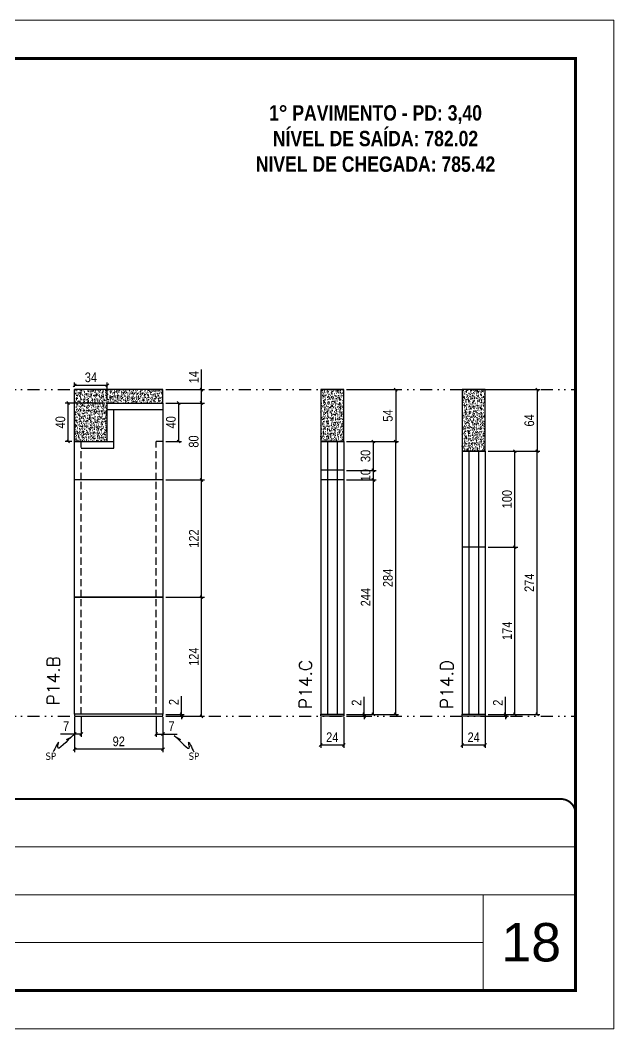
# Model space of a CAD drawing. Header units: millimetres. Extents: x 169816 to 178745, y 96537 to 113647.
# Drawn here: x 172281 to 172900, y 106874 to 107924 of the extents above; entities that cross this region are included whole.
import ezdxf

# ---------------------------------------------------------------- set-up
doc = ezdxf.new("R2010")
doc.units = ezdxf.units.MM
for name, pattern in [('CONTINUO', [0]), ('DASHED', [0.75, 0.5, -0.25]), ('DIVIDE2', [0.625, 0.25, -0.125, 0, -0.125, 0, -0.125]), ('HIDDEN', [0.375, 0.25, -0.125])]:
    doc.linetypes.add(name, pattern=pattern)
for name, color, linetype, lineweight in [('CARIMBO', 255, 'Continuous', 9), ('Folhas', 255, 'Continuous', 9), ('SARRAFO DE PRESSAO', 251, 'DASHED', 9), ('Texto Seção', 7, 'Continuous', 15)]:
    doc.layers.add(name, color=color, linetype=linetype, lineweight=lineweight)
for name, color, linetype in [('COTA', 241, 'Continuous'), ('NOMENCLATURA', 7, 'Continuous'), ('Nível', 160, 'Continuous'), ('Painéis', 200, 'Continuous'), ('SARR_2.2x7', 40, 'Continuous'), ('Sarrafo de Pressão', 42, 'HIDDEN'), ('texto', 7, 'Continuous')]:
    doc.layers.add(name, color=color, linetype=linetype)
doc.styles.add('ARIAL', font='arial.ttf')
doc.styles.add('COTA TECNICA', font='techl___.ttf', dxfattribs={"height": 10})
doc.styles.add('COTA TECNICA-50', font='techl___.ttf', dxfattribs={"height": 10})
doc.styles.add('REGUA-120', font='ROMANS.shx', dxfattribs={"height": 15})
doc.styles.add('ROMANC', font='techb___.ttf', dxfattribs={"height": 2.5})
doc.styles.get("Standard").update_dxf_attribs({"font": 'arial.ttf'})
doc.dimstyles.new('COTA PAINEL-50', dxfattribs={"dimtxt": 10, "dimasz": 3, "dimexe": 3, "dimexo": 3, "dimgap": 3, "dimtad": 1, "dimdec": 1, "dimzin": 12, "dimdsep": 46, "dimtxsty": 'COTA TECNICA-50', "dimblk1": 'OBLIQUE', "dimblk2": 'OBLIQUE', "dimsah": 1, "dimcen": 0.9, "dimclrd": 4, "dimclre": 4, "dimclrt": 240, "dimadec": 1, "dimazin": 3, "dimtfac": 1, "dimtdec": 1, "dimtmove": 0, "dimatfit": 3, "dimfxl": 1, "dimtolj": 1, "dimtzin": 12, "dimarcsym": 0})
doc.dimstyles.new('PAINEL', dxfattribs={"dimtxt": 10, "dimasz": 3, "dimexe": 3, "dimexo": 3, "dimgap": 3, "dimtad": 1, "dimdec": 1, "dimzin": 12, "dimdsep": 46, "dimtxsty": 'COTA TECNICA', "dimblk1": 'OBLIQUE', "dimblk2": 'OBLIQUE', "dimsah": 1, "dimcen": 0.9, "dimclrd": 4, "dimclre": 4, "dimclrt": 240, "dimadec": 1, "dimazin": 3, "dimtfac": 1, "dimtdec": 1, "dimtmove": 0, "dimatfit": 3, "dimfxl": 1, "dimtolj": 1, "dimtzin": 12, "dimarcsym": 0})
doc.dimstyles.get("Standard").update_dxf_attribs({"dimtxt": 0.18, "dimasz": 0.18, "dimexe": 0.18, "dimexo": 0.0625, "dimgap": 0.09, "dimtad": 0, "dimtih": 1, "dimtoh": 1, "dimdec": 4, "dimzin": 0, "dimdsep": 46, "dimtxsty": 'Standard', "dimcen": 0.09, "dimadec": 0, "dimazin": 0, "dimtfac": 1, "dimtdec": 4, "dimtofl": 0, "dimtmove": 0, "dimatfit": 3, "dimfxl": 1, "dimtolj": 1, "dimtzin": 0, "dimarcsym": 0})

# ---------------------------------------------------------------- blocks, each defined once
blk = doc.blocks.new('9999999999')
at = {"color": 30, "linetype": 'CONTINUO'}
for p, q in [((98564.6, 34379.6), (99584, 34379.6)), ((98564.6, 34329.8), (99488, 34329.8)), ((99584, 34329.8), (99488, 34329.8)), ((99488, 34329.8), (99488, 34230.2)), ((98564.6, 34280), (99488, 34280))]:
    blk.add_line(p, q, dxfattribs=at)
at = {"color": 30, "linetype": 'CONTINUO', "const_width": 2}
blk.add_lwpolyline([(99584, 34230.2), (99584, 34414.4, 0.414214), (99569, 34429.4), (98229, 34429.4, 0.414214), (98214, 34414.4), (98214, 34245.2, 0.414214), (98229, 34230.2), (99584, 34230.2)], format="xyb", dxfattribs=at)
at = {"layer": 'Folhas'}
blk.add_lwpolyline([(98139, 34190.2), (99624, 34190.2), (99624, 35240.2), (98139, 35240.2)], close=True, dxfattribs=at)
at = {"layer": 'Folhas', "color": 30, "const_width": 3}
blk.add_lwpolyline([(98214, 34230.2), (99584, 34230.2), (99584, 35200.2), (98214, 35200.2)], close=True, dxfattribs=at)
blk = doc.blocks.new('_Oblique')
at = {"color": 0, "linetype": 'ByBlock', "lineweight": -2}
blk.add_line((-0.5, -0.5), (0.5, 0.5), dxfattribs=at)
blk = doc.blocks.new('*D746')
at = {"layer": 'COTA', "color": 4, "lineweight": -2, "transparency": 16777216}
for p, q in [((172594.2, 107198.6), (172594.2, 107166.7)), ((172618.2, 107198.6), (172618.2, 107166.7)), ((172594.2, 107169.7), (172618.2, 107169.7))]:
    blk.add_line(p, q, dxfattribs=at)
at = {"layer": 'Defpoints', "color": 0, "transparency": 16777216}
for p in [(172594.2, 107201.6), (172618.2, 107201.6), (172618.2, 107169.7)]:
    blk.add_point(p, dxfattribs=at)
at = {"layer": 'COTA', "color": 4, "lineweight": -2, "transparency": 16777216, "xscale": 3, "yscale": 3, "zscale": 3, "rotation": 180}
blk.add_blockref('_Oblique', (172594.2, 107169.7), dxfattribs=at)
at = {"layer": 'COTA', "color": 4, "lineweight": -2, "transparency": 16777216, "xscale": 3, "yscale": 3, "zscale": 3}
blk.add_blockref('_Oblique', (172618.2, 107169.7), dxfattribs=at)
at = {"layer": 'COTA', "color": 240, "transparency": 16777216, "insert": (172606.2, 107177.8), "char_height": 10, "attachment_point": 5, "style": 'COTA TECNICA'}
blk.add_mtext('\\A1;24', dxfattribs=at)
blk = doc.blocks.new('*D747')
at = {"layer": 'COTA', "color": 4, "lineweight": -2, "transparency": 16777216}
for p, q in [((172639.4, 107201.6), (172639.4, 107219.7)), ((172621.2, 107201.6), (172642.4, 107201.6)), ((172621.2, 107199.6), (172642.4, 107199.6)), ((172639.4, 107199.6), (172639.4, 107201.6)), ((172639.4, 107199.6), (172639.4, 107196.6))]:
    blk.add_line(p, q, dxfattribs=at)
at = {"layer": 'Defpoints', "color": 0, "transparency": 16777216}
for p in [(172618.2, 107201.6), (172618.2, 107199.6), (172639.4, 107201.6)]:
    blk.add_point(p, dxfattribs=at)
at = {"layer": 'COTA', "color": 4, "lineweight": -2, "transparency": 16777216, "xscale": 3, "yscale": 3, "zscale": 3}
for p, rotation in [((172639.4, 107201.6), 270), ((172639.4, 107199.6), 90)]:
    blk.add_blockref('_Oblique', p, dxfattribs=dict(at, rotation=rotation))
at = {"layer": 'COTA', "color": 240, "transparency": 16777216, "insert": (172631.4, 107213.7), "char_height": 10, "attachment_point": 5, "rotation": 90, "style": 'COTA TECNICA-50'}
blk.add_mtext('\\A1;2', dxfattribs=at)
blk = doc.blocks.new('*D1028')
at = {"layer": 'COTA', "color": 4, "linetype": 'ByBlock', "lineweight": -2, "transparency": 16777216}
for p, q in [((172621.2, 107539.6), (172675.3, 107539.6)), ((172672.3, 107539.6), (172672.3, 107485.6)), ((172621.2, 107485.6), (172675.3, 107485.6))]:
    blk.add_line(p, q, dxfattribs=at)
at = {"layer": 'Defpoints', "color": 0, "linetype": 'ByBlock', "transparency": 16777216}
for p in [(172618.2, 107539.6), (172618.2, 107485.6), (172672.3, 107485.6)]:
    blk.add_point(p, dxfattribs=at)
at = {"layer": 'COTA', "color": 4, "linetype": 'ByBlock', "lineweight": -2, "transparency": 16777216, "xscale": 3, "yscale": 3, "zscale": 3}
for p, rotation in [((172672.3, 107539.6), 90), ((172672.3, 107485.6), 270)]:
    blk.add_blockref('_Oblique', p, dxfattribs=dict(at, rotation=rotation))
at = {"layer": 'COTA', "color": 240, "linetype": 'ByBlock', "transparency": 16777216, "insert": (172664.2, 107512.6), "char_height": 10, "attachment_point": 5, "rotation": 90, "style": 'COTA TECNICA'}
blk.add_mtext('\\A1;54', dxfattribs=at)
blk = doc.blocks.new('*D748')
at = {"layer": 'COTA', "color": 4, "lineweight": -2, "transparency": 16777216}
for p, q in [((172621.2, 107455.6), (172652.1, 107455.6)), ((172649.1, 107445.6), (172649.1, 107455.6)), ((172621.2, 107445.6), (172652.1, 107445.6))]:
    blk.add_line(p, q, dxfattribs=at)
at = {"layer": 'Defpoints', "color": 0, "transparency": 16777216}
for p in [(172618.2, 107455.6), (172649.1, 107455.6), (172618.2, 107445.6)]:
    blk.add_point(p, dxfattribs=at)
at = {"layer": 'COTA', "color": 4, "lineweight": -2, "transparency": 16777216, "xscale": 3, "yscale": 3, "zscale": 3}
for p, rotation in [((172649.1, 107455.6), 90), ((172649.1, 107445.6), 270)]:
    blk.add_blockref('_Oblique', p, dxfattribs=dict(at, rotation=rotation))
at = {"layer": 'COTA', "color": 240, "transparency": 16777216, "insert": (172641, 107450.6), "char_height": 10, "attachment_point": 5, "rotation": 90, "style": 'COTA TECNICA-50'}
blk.add_mtext('\\A1;10', dxfattribs=at)
blk = doc.blocks.new('*D1029')
at = {"layer": 'COTA', "color": 4, "lineweight": -2, "transparency": 16777216}
for p, q in [((172621.2, 107445.6), (172652.1, 107445.6)), ((172649.1, 107201.6), (172649.1, 107445.6)), ((172621.2, 107201.6), (172652.1, 107201.6))]:
    blk.add_line(p, q, dxfattribs=at)
at = {"layer": 'Defpoints', "color": 0, "transparency": 16777216}
for p in [(172618.2, 107445.6), (172649.1, 107445.6), (172618.2, 107201.6)]:
    blk.add_point(p, dxfattribs=at)
at = {"layer": 'COTA', "color": 4, "lineweight": -2, "transparency": 16777216, "xscale": 3, "yscale": 3, "zscale": 3}
for p, rotation in [((172649.1, 107445.6), 90), ((172649.1, 107201.6), 270)]:
    blk.add_blockref('_Oblique', p, dxfattribs=dict(at, rotation=rotation))
at = {"layer": 'COTA', "color": 240, "transparency": 16777216, "insert": (172641, 107323.6), "char_height": 10, "attachment_point": 5, "rotation": 90, "style": 'COTA TECNICA'}
blk.add_mtext('\\A1;244', dxfattribs=at)
blk = doc.blocks.new('*D749')
at = {"layer": 'COTA', "color": 4, "lineweight": -2, "transparency": 16777216}
for p, q in [((172337.8, 107198.6), (172337.8, 107162.3)), ((172429.8, 107198.6), (172429.8, 107162.3)), ((172429.8, 107165.3), (172337.8, 107165.3))]:
    blk.add_line(p, q, dxfattribs=at)
at = {"layer": 'Defpoints', "color": 0, "transparency": 16777216}
for p in [(172337.8, 107201.6), (172429.8, 107201.6), (172337.8, 107165.3)]:
    blk.add_point(p, dxfattribs=at)
at = {"layer": 'COTA', "color": 4, "lineweight": -2, "transparency": 16777216, "xscale": 3, "yscale": 3, "zscale": 3, "rotation": 180}
blk.add_blockref('_Oblique', (172337.8, 107165.3), dxfattribs=at)
at = {"layer": 'COTA', "color": 4, "lineweight": -2, "transparency": 16777216, "xscale": 3, "yscale": 3, "zscale": 3}
blk.add_blockref('_Oblique', (172429.8, 107165.3), dxfattribs=at)
at = {"layer": 'COTA', "color": 240, "transparency": 16777216, "insert": (172383.8, 107173.4), "char_height": 10, "attachment_point": 5, "style": 'COTA TECNICA'}
blk.add_mtext('\\A1;92', dxfattribs=at)
blk = doc.blocks.new('*D750')
at = {"layer": 'COTA', "color": 4, "lineweight": -2, "transparency": 16777216}
for p, q in [((172422.8, 107198.6), (172422.8, 107178.1)), ((172429.8, 107196.6), (172429.8, 107178.1)), ((172422.8, 107181.1), (172429.8, 107181.1)), ((172429.8, 107181.1), (172444.5, 107181.1))]:
    blk.add_line(p, q, dxfattribs=at)
at = {"layer": 'Defpoints', "color": 0, "transparency": 16777216}
for p in [(172422.8, 107201.6), (172429.8, 107199.6), (172429.8, 107181.1)]:
    blk.add_point(p, dxfattribs=at)
at = {"layer": 'COTA', "color": 4, "lineweight": -2, "transparency": 16777216, "xscale": 3, "yscale": 3, "zscale": 3, "rotation": 180}
blk.add_blockref('_Oblique', (172422.8, 107181.1), dxfattribs=at)
at = {"layer": 'COTA', "color": 4, "lineweight": -2, "transparency": 16777216, "xscale": 3, "yscale": 3, "zscale": 3}
blk.add_blockref('_Oblique', (172429.8, 107181.1), dxfattribs=at)
at = {"layer": 'COTA', "color": 240, "transparency": 16777216, "insert": (172438.7, 107189.2), "char_height": 10, "attachment_point": 5, "style": 'COTA TECNICA-50'}
blk.add_mtext('\\A1;7', dxfattribs=at)
blk = doc.blocks.new('*D751')
at = {"layer": 'COTA', "color": 4, "lineweight": -2, "transparency": 16777216}
for p, q in [((172337.8, 107196.6), (172337.8, 107178.1)), ((172344.8, 107198.6), (172344.8, 107178.1)), ((172337.8, 107181.1), (172323.1, 107181.1)), ((172344.8, 107181.1), (172337.8, 107181.1))]:
    blk.add_line(p, q, dxfattribs=at)
at = {"layer": 'Defpoints', "color": 0, "transparency": 16777216}
for p in [(172337.8, 107199.6), (172344.8, 107201.6), (172337.8, 107181.1)]:
    blk.add_point(p, dxfattribs=at)
at = {"layer": 'COTA', "color": 4, "lineweight": -2, "transparency": 16777216, "xscale": 3, "yscale": 3, "zscale": 3, "rotation": 180}
blk.add_blockref('_Oblique', (172337.8, 107181.1), dxfattribs=at)
at = {"layer": 'COTA', "color": 4, "lineweight": -2, "transparency": 16777216, "xscale": 3, "yscale": 3, "zscale": 3}
blk.add_blockref('_Oblique', (172344.8, 107181.1), dxfattribs=at)
at = {"layer": 'COTA', "color": 240, "transparency": 16777216, "insert": (172328.9, 107189.2), "char_height": 10, "attachment_point": 5, "style": 'COTA TECNICA-50'}
blk.add_mtext('\\A1;7', dxfattribs=at)
blk = doc.blocks.new('*D752')
at = {"layer": 'COTA', "color": 4, "linetype": 'ByBlock', "lineweight": -2, "transparency": 16777216}
for p, q in [((172432.8, 107323.6), (172473, 107323.6)), ((172470, 107199.6), (172470, 107323.6)), ((172432.8, 107199.6), (172473, 107199.6))]:
    blk.add_line(p, q, dxfattribs=at)
at = {"layer": 'Defpoints', "color": 0, "linetype": 'ByBlock', "transparency": 16777216}
for p in [(172429.8, 107323.6), (172470, 107323.6), (172429.8, 107199.6)]:
    blk.add_point(p, dxfattribs=at)
at = {"layer": 'COTA', "color": 4, "linetype": 'ByBlock', "lineweight": -2, "transparency": 16777216, "xscale": 3, "yscale": 3, "zscale": 3}
for p, rotation in [((172470, 107323.6), 90), ((172470, 107199.6), 270)]:
    blk.add_blockref('_Oblique', p, dxfattribs=dict(at, rotation=rotation))
at = {"layer": 'COTA', "color": 240, "linetype": 'ByBlock', "transparency": 16777216, "insert": (172462, 107261.6), "char_height": 10, "attachment_point": 5, "rotation": 90, "style": 'COTA TECNICA'}
blk.add_mtext('\\A1;124', dxfattribs=at)
blk = doc.blocks.new('*D753')
at = {"layer": 'COTA', "color": 4, "lineweight": -2, "transparency": 16777216}
for p, q in [((172449.1, 107201.6), (172449.1, 107220.4)), ((172432.8, 107201.6), (172452.1, 107201.6)), ((172432.8, 107199.6), (172452.1, 107199.6)), ((172449.1, 107199.6), (172449.1, 107201.6)), ((172449.1, 107199.6), (172449.1, 107196.6))]:
    blk.add_line(p, q, dxfattribs=at)
at = {"layer": 'Defpoints', "color": 0, "transparency": 16777216}
for p in [(172429.8, 107201.6), (172429.8, 107199.6), (172449.1, 107199.6)]:
    blk.add_point(p, dxfattribs=at)
at = {"layer": 'COTA', "color": 4, "lineweight": -2, "transparency": 16777216, "xscale": 3, "yscale": 3, "zscale": 3}
for p, rotation in [((172449.1, 107201.6), 270), ((172449.1, 107199.6), 90)]:
    blk.add_blockref('_Oblique', p, dxfattribs=dict(at, rotation=rotation))
at = {"layer": 'COTA', "color": 240, "transparency": 16777216, "insert": (172441.1, 107214.4), "char_height": 10, "attachment_point": 5, "rotation": 90, "style": 'COTA TECNICA-50'}
blk.add_mtext('\\A1;2', dxfattribs=at)
blk = doc.blocks.new('*D754')
at = {"layer": 'COTA', "color": 4, "linetype": 'ByBlock', "lineweight": -2, "transparency": 16777216}
for p, q in [((172432.8, 107323.6), (172473, 107323.6)), ((172470, 107199.6), (172470, 107323.6)), ((172432.8, 107199.6), (172473, 107199.6))]:
    blk.add_line(p, q, dxfattribs=at)
at = {"layer": 'Defpoints', "color": 0, "linetype": 'ByBlock', "transparency": 16777216}
for p in [(172429.8, 107323.6), (172470, 107323.6), (172429.8, 107199.6)]:
    blk.add_point(p, dxfattribs=at)
at = {"layer": 'COTA', "color": 4, "linetype": 'ByBlock', "lineweight": -2, "transparency": 16777216, "xscale": 3, "yscale": 3, "zscale": 3}
for p, rotation in [((172470, 107323.6), 90), ((172470, 107199.6), 270)]:
    blk.add_blockref('_Oblique', p, dxfattribs=dict(at, rotation=rotation))
at = {"layer": 'COTA', "color": 240, "linetype": 'ByBlock', "transparency": 16777216, "insert": (172462, 107261.6), "char_height": 10, "attachment_point": 5, "rotation": 90, "style": 'COTA TECNICA'}
blk.add_mtext('\\A1;124', dxfattribs=at)
blk = doc.blocks.new('*D755')
at = {"layer": 'COTA', "color": 4, "lineweight": -2, "transparency": 16777216}
for p, q in [((172470, 107539.6), (172470, 107560.7)), ((172432.8, 107539.6), (172473, 107539.6)), ((172470, 107525.6), (172470, 107539.6)), ((172432.8, 107525.6), (172473, 107525.6))]:
    blk.add_line(p, q, dxfattribs=at)
at = {"layer": 'Defpoints', "color": 0, "transparency": 16777216}
for p in [(172429.8, 107539.6), (172429.8, 107525.6), (172470, 107525.6)]:
    blk.add_point(p, dxfattribs=at)
at = {"layer": 'COTA', "color": 4, "lineweight": -2, "transparency": 16777216, "xscale": 3, "yscale": 3, "zscale": 3}
for p, rotation in [((172470, 107539.6), 90), ((172470, 107525.6), 270)]:
    blk.add_blockref('_Oblique', p, dxfattribs=dict(at, rotation=rotation))
at = {"layer": 'COTA', "color": 240, "transparency": 16777216, "insert": (172462, 107552.6), "char_height": 10, "attachment_point": 5, "rotation": 90, "style": 'COTA TECNICA-50'}
blk.add_mtext('\\A1;14', dxfattribs=at)
blk = doc.blocks.new('*D1030')
at = {"layer": 'COTA', "color": 4, "lineweight": -2, "transparency": 16777216}
for p, q in [((172368.8, 107525.6), (172328.1, 107525.6)), ((172331.1, 107485.6), (172331.1, 107525.6)), ((172334.8, 107485.6), (172328.1, 107485.6))]:
    blk.add_line(p, q, dxfattribs=at)
at = {"layer": 'Defpoints', "color": 0, "transparency": 16777216}
for p in [(172331.1, 107525.6), (172371.8, 107525.6), (172337.8, 107485.6)]:
    blk.add_point(p, dxfattribs=at)
at = {"layer": 'COTA', "color": 4, "lineweight": -2, "transparency": 16777216, "xscale": 3, "yscale": 3, "zscale": 3}
for p, rotation in [((172331.1, 107525.6), 90), ((172331.1, 107485.6), 270)]:
    blk.add_blockref('_Oblique', p, dxfattribs=dict(at, rotation=rotation))
at = {"layer": 'COTA', "color": 240, "transparency": 16777216, "insert": (172323, 107505.6), "char_height": 10, "attachment_point": 5, "rotation": 90, "style": 'COTA TECNICA'}
blk.add_mtext('\\A1;40', dxfattribs=at)
blk = doc.blocks.new('*D756')
at = {"layer": 'COTA', "color": 4, "lineweight": -2, "transparency": 16777216}
for p, q in [((172621.2, 107485.6), (172675.3, 107485.6)), ((172672.3, 107201.6), (172672.3, 107485.6)), ((172621.2, 107201.6), (172675.3, 107201.6))]:
    blk.add_line(p, q, dxfattribs=at)
at = {"layer": 'Defpoints', "color": 0, "transparency": 16777216}
for p in [(172618.2, 107485.6), (172672.3, 107485.6), (172618.2, 107201.6)]:
    blk.add_point(p, dxfattribs=at)
at = {"layer": 'COTA', "color": 4, "lineweight": -2, "transparency": 16777216, "xscale": 3, "yscale": 3, "zscale": 3}
for p, rotation in [((172672.3, 107485.6), 90), ((172672.3, 107201.6), 270)]:
    blk.add_blockref('_Oblique', p, dxfattribs=dict(at, rotation=rotation))
at = {"layer": 'COTA', "color": 240, "transparency": 16777216, "insert": (172664.2, 107343.6), "char_height": 10, "attachment_point": 5, "rotation": 90, "style": 'COTA TECNICA'}
blk.add_mtext('\\A1;284', dxfattribs=at)
blk = doc.blocks.new('*D1031')
at = {"layer": 'COTA', "color": 4, "lineweight": -2, "transparency": 16777216}
for p, q in [((172337.8, 107542.6), (172337.8, 107547.2)), ((172337.8, 107544.2), (172371.8, 107544.2)), ((172371.8, 107528.6), (172371.8, 107547.2))]:
    blk.add_line(p, q, dxfattribs=at)
at = {"layer": 'Defpoints', "color": 0, "transparency": 16777216}
for p in [(172371.8, 107544.2), (172337.8, 107539.6), (172371.8, 107525.6)]:
    blk.add_point(p, dxfattribs=at)
at = {"layer": 'COTA', "color": 4, "lineweight": -2, "transparency": 16777216, "xscale": 3, "yscale": 3, "zscale": 3, "rotation": 180}
blk.add_blockref('_Oblique', (172337.8, 107544.2), dxfattribs=at)
at = {"layer": 'COTA', "color": 4, "lineweight": -2, "transparency": 16777216, "xscale": 3, "yscale": 3, "zscale": 3}
blk.add_blockref('_Oblique', (172371.8, 107544.2), dxfattribs=at)
at = {"layer": 'COTA', "color": 240, "transparency": 16777216, "insert": (172354.8, 107552.4), "char_height": 10, "attachment_point": 5, "style": 'COTA TECNICA'}
blk.add_mtext('\\A1;34', dxfattribs=at)
blk = doc.blocks.new('*D757')
at = {"layer": 'COTA', "color": 4, "lineweight": -2, "transparency": 16777216}
for p, q in [((172741.5, 107198.6), (172741.5, 107166.7)), ((172765.5, 107198.6), (172765.5, 107166.7)), ((172741.5, 107169.7), (172765.5, 107169.7))]:
    blk.add_line(p, q, dxfattribs=at)
at = {"layer": 'Defpoints', "color": 0, "transparency": 16777216}
for p in [(172741.5, 107201.6), (172765.5, 107201.6), (172765.5, 107169.7)]:
    blk.add_point(p, dxfattribs=at)
at = {"layer": 'COTA', "color": 4, "lineweight": -2, "transparency": 16777216, "xscale": 3, "yscale": 3, "zscale": 3, "rotation": 180}
blk.add_blockref('_Oblique', (172741.5, 107169.7), dxfattribs=at)
at = {"layer": 'COTA', "color": 4, "lineweight": -2, "transparency": 16777216, "xscale": 3, "yscale": 3, "zscale": 3}
blk.add_blockref('_Oblique', (172765.5, 107169.7), dxfattribs=at)
at = {"layer": 'COTA', "color": 240, "transparency": 16777216, "insert": (172753.5, 107177.8), "char_height": 10, "attachment_point": 5, "style": 'COTA TECNICA'}
blk.add_mtext('\\A1;24', dxfattribs=at)
blk = doc.blocks.new('*D758')
at = {"layer": 'COTA', "color": 4, "lineweight": -2, "transparency": 16777216}
for p, q in [((172786.7, 107201.6), (172786.7, 107219.7)), ((172768.5, 107201.6), (172789.7, 107201.6)), ((172768.5, 107199.6), (172789.7, 107199.6)), ((172786.7, 107199.6), (172786.7, 107201.6)), ((172786.7, 107199.6), (172786.7, 107196.6))]:
    blk.add_line(p, q, dxfattribs=at)
at = {"layer": 'Defpoints', "color": 0, "transparency": 16777216}
for p in [(172765.5, 107201.6), (172765.5, 107199.6), (172786.7, 107201.6)]:
    blk.add_point(p, dxfattribs=at)
at = {"layer": 'COTA', "color": 4, "lineweight": -2, "transparency": 16777216, "xscale": 3, "yscale": 3, "zscale": 3}
for p, rotation in [((172786.7, 107201.6), 270), ((172786.7, 107199.6), 90)]:
    blk.add_blockref('_Oblique', p, dxfattribs=dict(at, rotation=rotation))
at = {"layer": 'COTA', "color": 240, "transparency": 16777216, "insert": (172778.7, 107213.7), "char_height": 10, "attachment_point": 5, "rotation": 90, "style": 'COTA TECNICA-50'}
blk.add_mtext('\\A1;2', dxfattribs=at)
blk = doc.blocks.new('*D1032')
at = {"layer": 'COTA', "color": 4, "linetype": 'ByBlock', "lineweight": -2, "transparency": 16777216}
for p, q in [((172768.5, 107539.6), (172822.6, 107539.6)), ((172819.6, 107539.6), (172819.6, 107475.6)), ((172768.5, 107475.6), (172822.6, 107475.6))]:
    blk.add_line(p, q, dxfattribs=at)
at = {"layer": 'Defpoints', "color": 0, "linetype": 'ByBlock', "transparency": 16777216}
for p in [(172765.5, 107539.6), (172765.5, 107475.6), (172819.6, 107475.6)]:
    blk.add_point(p, dxfattribs=at)
at = {"layer": 'COTA', "color": 4, "linetype": 'ByBlock', "lineweight": -2, "transparency": 16777216, "xscale": 3, "yscale": 3, "zscale": 3}
for p, rotation in [((172819.6, 107539.6), 90), ((172819.6, 107475.6), 270)]:
    blk.add_blockref('_Oblique', p, dxfattribs=dict(at, rotation=rotation))
at = {"layer": 'COTA', "color": 240, "linetype": 'ByBlock', "transparency": 16777216, "insert": (172811.5, 107507.6), "char_height": 10, "attachment_point": 5, "rotation": 90, "style": 'COTA TECNICA'}
blk.add_mtext('\\A1;64', dxfattribs=at)
blk = doc.blocks.new('*D1033')
at = {"layer": 'COTA', "color": 4, "lineweight": -2, "transparency": 16777216}
for p, q in [((172768.5, 107375.6), (172799.4, 107375.6)), ((172796.4, 107201.6), (172796.4, 107375.6)), ((172768.5, 107201.6), (172799.4, 107201.6))]:
    blk.add_line(p, q, dxfattribs=at)
at = {"layer": 'Defpoints', "color": 0, "transparency": 16777216}
for p in [(172765.5, 107375.6), (172796.4, 107375.6), (172765.5, 107201.6)]:
    blk.add_point(p, dxfattribs=at)
at = {"layer": 'COTA', "color": 4, "lineweight": -2, "transparency": 16777216, "xscale": 3, "yscale": 3, "zscale": 3}
for p, rotation in [((172796.4, 107375.6), 90), ((172796.4, 107201.6), 270)]:
    blk.add_blockref('_Oblique', p, dxfattribs=dict(at, rotation=rotation))
at = {"layer": 'COTA', "color": 240, "transparency": 16777216, "insert": (172788.3, 107288.6), "char_height": 10, "attachment_point": 5, "rotation": 90, "style": 'COTA TECNICA'}
blk.add_mtext('\\A1;174', dxfattribs=at)
blk = doc.blocks.new('*D759')
at = {"layer": 'COTA', "color": 4, "lineweight": -2, "transparency": 16777216}
for p, q in [((172768.5, 107475.6), (172822.6, 107475.6)), ((172819.6, 107201.6), (172819.6, 107475.6)), ((172768.5, 107201.6), (172822.6, 107201.6))]:
    blk.add_line(p, q, dxfattribs=at)
at = {"layer": 'Defpoints', "color": 0, "transparency": 16777216}
for p in [(172765.5, 107475.6), (172819.6, 107475.6), (172765.5, 107201.6)]:
    blk.add_point(p, dxfattribs=at)
at = {"layer": 'COTA', "color": 4, "lineweight": -2, "transparency": 16777216, "xscale": 3, "yscale": 3, "zscale": 3}
for p, rotation in [((172819.6, 107475.6), 90), ((172819.6, 107201.6), 270)]:
    blk.add_blockref('_Oblique', p, dxfattribs=dict(at, rotation=rotation))
at = {"layer": 'COTA', "color": 240, "transparency": 16777216, "insert": (172811.5, 107338.6), "char_height": 10, "attachment_point": 5, "rotation": 90, "style": 'COTA TECNICA'}
blk.add_mtext('\\A1;274', dxfattribs=at)
blk = doc.blocks.new('*D1034')
at = {"layer": 'COTA', "color": 4, "lineweight": -2, "transparency": 16777216}
for p, q in [((172432.8, 107445.6), (172473, 107445.6)), ((172470, 107323.6), (172470, 107445.6)), ((172432.8, 107323.6), (172473, 107323.6))]:
    blk.add_line(p, q, dxfattribs=at)
at = {"layer": 'Defpoints', "color": 0, "transparency": 16777216}
for p in [(172429.8, 107445.6), (172470, 107445.6), (172429.8, 107323.6)]:
    blk.add_point(p, dxfattribs=at)
at = {"layer": 'COTA', "color": 4, "lineweight": -2, "transparency": 16777216, "xscale": 3, "yscale": 3, "zscale": 3}
for p, rotation in [((172470, 107445.6), 90), ((172470, 107323.6), 270)]:
    blk.add_blockref('_Oblique', p, dxfattribs=dict(at, rotation=rotation))
at = {"layer": 'COTA', "color": 240, "transparency": 16777216, "insert": (172462, 107384.6), "char_height": 10, "attachment_point": 5, "rotation": 90, "style": 'COTA TECNICA'}
blk.add_mtext('\\A1;122', dxfattribs=at)
blk = doc.blocks.new('*D1035')
at = {"layer": 'COTA', "color": 4, "lineweight": -2, "transparency": 16777216}
for p, q in [((172432.8, 107525.6), (172473, 107525.6)), ((172470, 107445.6), (172470, 107525.6)), ((172432.8, 107445.6), (172473, 107445.6))]:
    blk.add_line(p, q, dxfattribs=at)
at = {"layer": 'Defpoints', "color": 0, "transparency": 16777216}
for p in [(172429.8, 107525.6), (172470, 107525.6), (172429.8, 107445.6)]:
    blk.add_point(p, dxfattribs=at)
at = {"layer": 'COTA', "color": 4, "lineweight": -2, "transparency": 16777216, "xscale": 3, "yscale": 3, "zscale": 3}
for p, rotation in [((172470, 107525.6), 90), ((172470, 107445.6), 270)]:
    blk.add_blockref('_Oblique', p, dxfattribs=dict(at, rotation=rotation))
at = {"layer": 'COTA', "color": 240, "transparency": 16777216, "insert": (172461.9, 107485.6), "char_height": 10, "attachment_point": 5, "rotation": 90, "style": 'COTA TECNICA'}
blk.add_mtext('\\A1;80', dxfattribs=at)
blk = doc.blocks.new('*D760')
at = {"layer": 'COTA', "color": 4, "lineweight": -2, "transparency": 16777216}
for p, q in [((172621.2, 107485.6), (172652.1, 107485.6)), ((172649.1, 107455.6), (172649.1, 107485.6)), ((172621.2, 107455.6), (172652.1, 107455.6))]:
    blk.add_line(p, q, dxfattribs=at)
at = {"layer": 'Defpoints', "color": 0, "transparency": 16777216}
for p in [(172618.2, 107485.6), (172649.1, 107485.6), (172618.2, 107455.6)]:
    blk.add_point(p, dxfattribs=at)
at = {"layer": 'COTA', "color": 4, "lineweight": -2, "transparency": 16777216, "xscale": 3, "yscale": 3, "zscale": 3}
for p, rotation in [((172649.1, 107485.6), 90), ((172649.1, 107455.6), 270)]:
    blk.add_blockref('_Oblique', p, dxfattribs=dict(at, rotation=rotation))
at = {"layer": 'COTA', "color": 240, "transparency": 16777216, "insert": (172640.9, 107470.6), "char_height": 10, "attachment_point": 5, "rotation": 90, "style": 'COTA TECNICA'}
blk.add_mtext('\\A1;30', dxfattribs=at)
blk = doc.blocks.new('*D1036')
at = {"layer": 'COTA', "color": 4, "lineweight": -2, "transparency": 16777216}
for p, q in [((172768.5, 107475.6), (172799.4, 107475.6)), ((172796.4, 107375.6), (172796.4, 107475.6)), ((172768.5, 107375.6), (172799.4, 107375.6))]:
    blk.add_line(p, q, dxfattribs=at)
at = {"layer": 'Defpoints', "color": 0, "transparency": 16777216}
for p in [(172765.5, 107475.6), (172796.4, 107475.6), (172765.5, 107375.6)]:
    blk.add_point(p, dxfattribs=at)
at = {"layer": 'COTA', "color": 4, "lineweight": -2, "transparency": 16777216, "xscale": 3, "yscale": 3, "zscale": 3}
for p, rotation in [((172796.4, 107475.6), 90), ((172796.4, 107375.6), 270)]:
    blk.add_blockref('_Oblique', p, dxfattribs=dict(at, rotation=rotation))
at = {"layer": 'COTA', "color": 240, "transparency": 16777216, "insert": (172788.3, 107425.6), "char_height": 10, "attachment_point": 5, "rotation": 90, "style": 'COTA TECNICA'}
blk.add_mtext('\\A1;100', dxfattribs=at)
blk = doc.blocks.new('*D1040')
at = {"layer": 'COTA', "color": 4, "lineweight": -2, "transparency": 16777216}
for p, q in [((172432.8, 107525.6), (172449.3, 107525.6)), ((172446.3, 107485.6), (172446.3, 107525.6)), ((172432.8, 107485.6), (172449.3, 107485.6))]:
    blk.add_line(p, q, dxfattribs=at)
at = {"layer": 'Defpoints', "color": 0, "transparency": 16777216}
for p in [(172429.8, 107525.6), (172446.3, 107525.6), (172429.8, 107485.6)]:
    blk.add_point(p, dxfattribs=at)
at = {"layer": 'COTA', "color": 4, "lineweight": -2, "transparency": 16777216, "xscale": 3, "yscale": 3, "zscale": 3}
for p, rotation in [((172446.3, 107525.6), 90), ((172446.3, 107485.6), 270)]:
    blk.add_blockref('_Oblique', p, dxfattribs=dict(at, rotation=rotation))
at = {"layer": 'COTA', "color": 240, "transparency": 16777216, "insert": (172438.2, 107505.6), "char_height": 10, "attachment_point": 5, "rotation": 90, "style": 'COTA TECNICA'}
blk.add_mtext('\\A1;40', dxfattribs=at)

msp = doc.modelspace()

# ---------------------------------------------------------------- hatches: boundary and pattern name
at = {"layer": 'COTA', "linetype": 'ByBlock'}
h = msp.add_hatch(dxfattribs=at)
h.set_pattern_fill('AR-CONC', color=256, scale=0.03)
h.paths.add_polyline_path([(172371.81, 107525.64), (172429.81, 107525.64), (172429.81, 107539.64), (172337.81, 107539.64), (172337.81, 107485.64), (172371.81, 107485.64)])
h = msp.add_hatch(dxfattribs=at)
h.set_pattern_fill('AR-CONC', color=256, scale=0.03)
h.set_pattern_definition([(50, (1593.5, 3455.7253), (5.46554007, -0.47817257), [0.5715, -6.2865]), (355, (1593.5, 3455.7253), (-1.05730264, 5.73170536), [0.4572, -5.02921753]), (100.4514447, (1593.9555, 3455.6855), (4.40823741, 5.25353256), [0.48570026, -5.34270734]), (46.1842, (1593.5, 3457.249), (8.13237123, -1.26126984), [0.85725, -9.42975]), (96.6355576, (1594.178, 3457.144), (7.12212402, 7.42278374), [0.7285507, -8.01406824]), (351.184151, (1593.5, 3457.249), (7.12212402, 7.42278374), [0.685799, -7.54379196]), (21, (1594.262, 3456.8683), (4.54843174, -3.06795595), [0.5715, -6.2865]), (326, (1594.262, 3456.8683), (1.85406085, 5.52563898), [0.4572, -5.0292]), (71.451445, (1594.641, 3456.6127), (6.40249258, 2.45768307), [0.48570026, -5.34269813]), (37.5, (1593.5, 3455.7253), (0.092658098, 2.536651166), [0, -4.96824, 0, -5.1054, 0, -5.04825]), (7.5, (1593.5, 3455.7253), (2.004589875, 3.005417245), [0, -2.91084, 0, -4.85394, 0, -1.92405]), (327.5, (1591.8007, 3455.7253), (4.067717855, -0.17186232), [0, -1.905, 0, -5.9436, 0, -7.8867]), (317.5, (1591.0387, 3455.7253), (4.44387544, 0.76279473), [0, -2.4765, 0, -3.94716, 0, -5.6007])])
h.paths.add_polyline_path([(172594.24, 107485.64), (172618.24, 107485.64), (172618.24, 107539.64), (172594.24, 107539.64)])
h = msp.add_hatch(dxfattribs=at)
h.set_pattern_fill('AR-CONC', color=256, scale=0.03)
h.set_pattern_definition([(50, (1740.7892, 3445.7253), (5.46554007, -0.47817257), [0.5715, -6.2865]), (355, (1740.789, 3445.7253), (-1.05730264, 5.73170536), [0.4572, -5.02921753]), (100.4514447, (1741.2447, 3445.6855), (4.40823741, 5.25353256), [0.48570026, -5.34270734]), (46.1842, (1740.789, 3447.249), (8.13237123, -1.26126984), [0.85725, -9.42975]), (96.6355576, (1741.467, 3447.144), (7.12212402, 7.42278374), [0.7285507, -8.01406824]), (351.184151, (1740.789, 3447.249), (7.12212402, 7.42278374), [0.685799, -7.54379196]), (21, (1741.5512, 3446.8683), (4.54843174, -3.06795595), [0.5715, -6.2865]), (326, (1741.551, 3446.8683), (1.85406085, 5.52563898), [0.4572, -5.0292]), (71.451445, (1741.93, 3446.6127), (6.40249258, 2.45768307), [0.48570026, -5.34269813]), (37.5, (1740.7892, 3445.7253), (0.092658098, 2.536651166), [0, -4.96824, 0, -5.1054, 0, -5.04825]), (7.5, (1740.7892, 3445.7253), (2.004589875, 3.005417245), [0, -2.91084, 0, -4.85394, 0, -1.92405]), (327.5, (1739.09, 3445.7253), (4.067717855, -0.17186232), [0, -1.905, 0, -5.9436, 0, -7.8867]), (317.5, (1738.328, 3445.7253), (4.44387544, 0.76279473), [0, -2.4765, 0, -3.94716, 0, -5.6007])])
h.paths.add_polyline_path([(172741.53, 107475.64), (172765.53, 107475.64), (172765.53, 107539.64), (172741.53, 107539.64)])

# ---------------------------------------------------------------- linework, layer by layer
for p, q in [((172429.81, 107539.64), (172337.81, 107539.64)), ((172337.81, 107539.64), (172337.81, 107539.64)), ((172337.81, 107485.64), (172337.81, 107539.64)), ((172429.81, 107525.64), (172429.81, 107539.64))]:
    msp.add_line(p, q, dxfattribs=at)
for points in [[(172594.24, 107485.61), (172618.24, 107485.61), (172618.24, 107539.64), (172594.24, 107539.64)], [(172741.53, 107475.61), (172765.53, 107475.61), (172765.53, 107539.64), (172741.53, 107539.64)]]:
    msp.add_lwpolyline(points, close=True, dxfattribs=at)
at = {"layer": 'Nível', "color": 4, "linetype": 'DIVIDE2', "ltscale": 50}
for p, q in [((171879.99, 107539.64), (172859.52, 107539.64)), ((171879.99, 107199.64), (172859.52, 107199.64))]:
    msp.add_line(p, q, dxfattribs=at)
at = {"layer": 'Painéis'}
for p, q in [((172371.81, 107525.64), (172429.81, 107525.64)), ((172371.81, 107485.64), (172371.81, 107525.64)), ((172429.81, 107525.64), (172429.81, 107485.64)), ((172337.81, 107387.64), (172337.81, 107485.64)), ((172337.81, 107485.64), (172371.81, 107485.64)), ((172429.81, 107485.64), (172429.81, 107485.64)), ((172429.81, 107485.64), (172429.81, 107387.64)), ((172594.24, 107485.64), (172618.24, 107485.64)), ((172594.24, 107485.61), (172594.24, 107201.64)), ((172594.24, 107485.61), (172618.24, 107485.61)), ((172618.24, 107485.61), (172594.24, 107485.61)), ((172618.24, 107485.61), (172618.24, 107201.64)), ((172741.53, 107475.64), (172765.53, 107475.64)), ((172741.53, 107475.61), (172741.53, 107201.64)), ((172741.53, 107475.61), (172765.53, 107475.61)), ((172765.53, 107475.61), (172741.53, 107475.61)), ((172765.53, 107475.61), (172765.53, 107201.64)), ((172618.24, 107455.64), (172594.24, 107455.64)), ((172429.81, 107445.64), (172337.81, 107445.64)), ((172618.24, 107445.64), (172594.24, 107445.64)), ((172337.81, 107323.64), (172337.81, 107387.64)), ((172429.81, 107387.64), (172429.81, 107323.64)), ((172765.53, 107375.64), (172741.53, 107375.64)), ((172765.53, 107375.64), (172741.53, 107375.64)), ((172337.81, 107323.64), (172429.81, 107323.64)), ((172337.81, 107201.64), (172337.81, 107323.64)), ((172429.81, 107323.64), (172337.81, 107323.64)), ((172429.81, 107323.64), (172429.81, 107201.64)), ((172429.81, 107201.64), (172337.81, 107201.64)), ((172594.24, 107201.64), (172618.24, 107201.64)), ((172594.24, 107201.64), (172618.24, 107201.64)), ((172594.24, 107199.64), (172594.24, 107201.64)), ((172618.24, 107199.64), (172594.24, 107199.64)), ((172618.24, 107201.64), (172618.24, 107199.64)), ((172741.53, 107201.64), (172765.53, 107201.64)), ((172741.53, 107201.64), (172765.53, 107201.64)), ((172741.53, 107199.64), (172741.53, 107201.64)), ((172765.53, 107199.64), (172741.53, 107199.64)), ((172765.53, 107201.64), (172765.53, 107199.64))]:
    msp.add_line(p, q, dxfattribs=at)
msp.add_lwpolyline([(172337.81, 107199.64), (172429.81, 107199.64), (172429.81, 107201.64), (172337.81, 107201.64)], close=True, dxfattribs=at)
at = {"layer": 'SARR_2.2x7'}
for p, q in [((172429.81, 107518.64), (172371.81, 107518.64)), ((172378.81, 107478.64), (172378.81, 107518.64)), ((172344.81, 107478.64), (172378.81, 107478.64)), ((172371.81, 107485.64), (172378.81, 107485.64))]:
    msp.add_line(p, q, dxfattribs=at)
for points in [[(172601.24, 107485.64), (172601.24, 107445.64), (172601.24, 107201.64)], [(172611.24, 107485.64), (172611.24, 107445.64), (172611.24, 107201.64)], [(172748.53, 107475.64), (172748.53, 107365.64), (172748.53, 107201.64)], [(172758.53, 107475.64), (172758.53, 107365.64), (172758.53, 107201.64)]]:
    msp.add_lwpolyline(points, dxfattribs=at)
at = {"layer": 'Sarrafo de Pressão', "ltscale": 30}
for p, q in [((172344.81, 107485.64), (172337.81, 107485.64)), ((172344.81, 107445.64), (172344.81, 107485.64)), ((172422.81, 107445.64), (172422.81, 107485.64)), ((172429.81, 107485.64), (172422.81, 107485.64)), ((172344.81, 107323.64), (172344.81, 107445.64)), ((172422.81, 107323.64), (172422.81, 107445.64)), ((172344.81, 107201.64), (172344.81, 107323.64)), ((172422.81, 107201.64), (172422.81, 107323.64))]:
    msp.add_line(p, q, dxfattribs=at)

# ---------------------------------------------------------------- block references
at = {"layer": 'SARRAFO DE PRESSAO', "color": 6, "linetype": 'ByBlock'}
msp.add_blockref('9999999999', (73275.54, 72684.02), dxfattribs=at)

# ---------------------------------------------------------------- texts
at = {"layer": 'CARIMBO', "style": 'ARIAL'}
msp.add_text('18', height=40, dxfattribs=at).set_placement((172782.38, 106944.37))
at = {"layer": 'NOMENCLATURA', "color": 2, "insert": (172651.26, 107862.37), "char_height": 16, "attachment_point": 2, "style": 'ROMANC'}
msp.add_mtext_dynamic_manual_height_columns('\\P1° PAVIMENTO - PD: 3,40\\PNÍVEL DE SAÍDA: 782.02\\PNIVEL DE CHEGADA: 785.42', width=328.3607, gutter_width=1, heights=[0], dxfattribs=at)
at = {"layer": 'texto', "color": 0, "char_height": 7.5, "attachment_point": 5}
for insert in [(172313.03, 107157.96), (172462.06, 107157.96)]:
    msp.add_mtext('{\\fTahoma|b0|i0|c0|p34;\\C4;SP}', dxfattribs=dict(at, insert=insert))
at = {"layer": 'Texto Seção', "char_height": 13, "width": 285.3299, "attachment_point": 7, "rotation": 90, "style": 'REGUA-120'}
for s, insert in [('P14.B', (172322.18, 107210.89)), ('\\pxt4;P14.C', (172584.79, 107207.05)), ('\\pxt4;P14.D', (172732.08, 107207.05))]:
    msp.add_mtext(s, dxfattribs=dict(at, insert=insert))

# ---------------------------------------------------------------- dimensions: what is measured, and where the dimension line sits
at = {"layer": 'COTA'}
for base, p1, p2, dimstyle, picture, middle in [((172371.81, 107544.21), (172337.81, 107539.64), (172371.81, 107525.64), 'PAINEL', '*D1031', (172354.81, 107552.43)), ((172429.81, 107181.13), (172422.81, 107201.64), (172429.81, 107199.64), 'COTA PAINEL-50', '*D750', (172438.67, 107189.2))]:
    dim = msp.add_linear_dim(base=base, p1=p1, p2=p2, dimstyle=dimstyle, dxfattribs=at)
    dim.commit()
    dim.dimension.update_dxf_attribs({"geometry": picture, "text_midpoint": middle})
for base, p1, p2, dimstyle, picture, middle in [((172470.02, 107525.64), (172429.81, 107539.64), (172429.81, 107525.64), 'COTA PAINEL-50', '*D755', (172470.02, 107552.64)), ((172331.1, 107525.64), (172337.81, 107485.64), (172371.81, 107525.64), 'PAINEL', '*D1030', (172331.1, 107505.64)), ((172649.12, 107455.64), (172618.24, 107445.64), (172618.24, 107455.64), 'COTA PAINEL-50', '*D748', (172649.12, 107450.64)), ((172449.07, 107199.64), (172429.81, 107201.64), (172429.81, 107199.64), 'COTA PAINEL-50', '*D753', (172449.07, 107214.39)), ((172639.43, 107201.64), (172618.24, 107199.64), (172618.24, 107201.64), 'COTA PAINEL-50', '*D747', (172639.43, 107213.69)), ((172786.72, 107201.64), (172765.53, 107199.64), (172765.53, 107201.64), 'COTA PAINEL-50', '*D758', (172786.72, 107213.69))]:
    dim = msp.add_linear_dim(base=base, p1=p1, p2=p2, angle=90, dimstyle=dimstyle, dxfattribs=at)
    dim.commit()
    dim.dimension.update_dxf_attribs({"geometry": picture, "text_midpoint": middle, "dimtype": 160})
at = {"layer": 'COTA', "linetype": 'ByBlock'}
for base, p1, p2, picture, middle in [((172672.33, 107485.61), (172618.24, 107539.64), (172618.24, 107485.61), '*D1028', (172664.22, 107512.63)), ((172819.62, 107475.61), (172765.53, 107539.64), (172765.53, 107475.61), '*D1032', (172811.52, 107507.63))]:
    dim = msp.add_linear_dim(base=base, p1=p1, p2=p2, angle=90, dimstyle='PAINEL', dxfattribs=at)
    dim.commit()
    dim.dimension.update_dxf_attribs({"geometry": picture, "text_midpoint": middle})
at = {"layer": 'COTA'}
for base, p1, p2, angle, override, picture, middle in [((172470.02, 107525.64), (172429.81, 107445.64), (172429.81, 107525.64), 90, {"dimtmove": 1}, '*D1035', (172461.9, 107485.64)), ((172337.81, 107165.28), (172429.81, 107201.64), (172337.81, 107201.64), 180, {"dimarcsym": 2}, '*D749', (172383.81, 107173.36))]:
    dim = msp.add_linear_dim(base=base, p1=p1, p2=p2, angle=angle, dimstyle='PAINEL', override=override, dxfattribs=at)
    dim.commit()
    dim.dimension.update_dxf_attribs({"geometry": picture, "text_midpoint": middle})
for base, p1, p2, angle, dimstyle, picture, middle in [((172446.34, 107525.64), (172429.81, 107485.64), (172429.81, 107525.64), 90, 'PAINEL', '*D1040', (172438.24, 107505.64)), ((172672.33, 107485.64), (172618.24, 107201.64), (172618.24, 107485.64), 90, 'PAINEL', '*D756', (172664.23, 107343.64)), ((172649.12, 107485.64), (172618.24, 107455.64), (172618.24, 107485.64), 90, 'PAINEL', '*D760', (172640.9, 107470.64)), ((172819.62, 107475.64), (172765.53, 107201.64), (172765.53, 107475.64), 90, 'PAINEL', '*D759', (172811.55, 107338.64)), ((172470.02, 107445.64), (172429.81, 107323.64), (172429.81, 107445.64), 90, 'PAINEL', '*D1034', (172461.97, 107384.64)), ((172649.12, 107445.64), (172618.24, 107201.64), (172618.24, 107445.64), 90, 'PAINEL', '*D1029', (172641.05, 107323.64)), ((172796.41, 107375.64), (172765.53, 107201.64), (172765.53, 107375.64), 90, 'PAINEL', '*D1033', (172788.33, 107288.64)), ((172337.81, 107181.13), (172344.81, 107201.64), (172337.81, 107199.64), 180, 'COTA PAINEL-50', '*D751', (172328.94, 107189.2))]:
    dim = msp.add_linear_dim(base=base, p1=p1, p2=p2, angle=angle, dimstyle=dimstyle, dxfattribs=at)
    dim.commit()
    dim.dimension.update_dxf_attribs({"geometry": picture, "text_midpoint": middle})
dim = msp.add_linear_dim(base=(172796.41, 107475.61), p1=(172765.53, 107375.64), p2=(172765.53, 107475.61), angle=90, dimstyle='PAINEL', override={"dimtmove": 1}, dxfattribs=at)
dim.commit()
dim.dimension.update_dxf_attribs({"geometry": '*D1036', "text_midpoint": (172796.41, 107425.63), "dimtype": 160})
at = {"layer": 'COTA', "linetype": 'ByBlock'}
for picture in ['*D752', '*D754']:
    dim = msp.add_aligned_dim(p1=(172429.81, 107199.64), p2=(172429.81, 107323.64), distance=-40.22, dimstyle='PAINEL', dxfattribs=at)
    dim.commit()
    dim.dimension.update_dxf_attribs({"geometry": picture, "text_midpoint": (172461.95, 107261.64)})
at = {"layer": 'COTA'}
for base, p1, p2, picture, middle in [((172618.24, 107169.74), (172594.24, 107201.64), (172618.24, 107201.64), '*D746', (172606.24, 107177.82)), ((172765.53, 107169.74), (172741.53, 107201.64), (172765.53, 107201.64), '*D757', (172753.53, 107177.82))]:
    dim = msp.add_linear_dim(base=base, p1=p1, p2=p2, dimstyle='PAINEL', override={"dimarcsym": 2}, dxfattribs=at)
    dim.commit()
    dim.dimension.update_dxf_attribs({"geometry": picture, "text_midpoint": middle})

# ---------------------------------------------------------------- leaders
at = {"layer": 'COTA', "path_type": 1}
for points in [[(172335.98, 107179.46), (172320.19, 107167.62), (172321.12, 107172.43), (172315.57, 107162.65)], [(172441.64, 107179.46), (172457.42, 107167.62), (172456.5, 107172.43), (172462.05, 107162.65)]]:
    msp.add_leader(points, dimstyle='Standard', override={"dimasz": 8}, dxfattribs=at)

doc.saveas('drawing.dxf')
